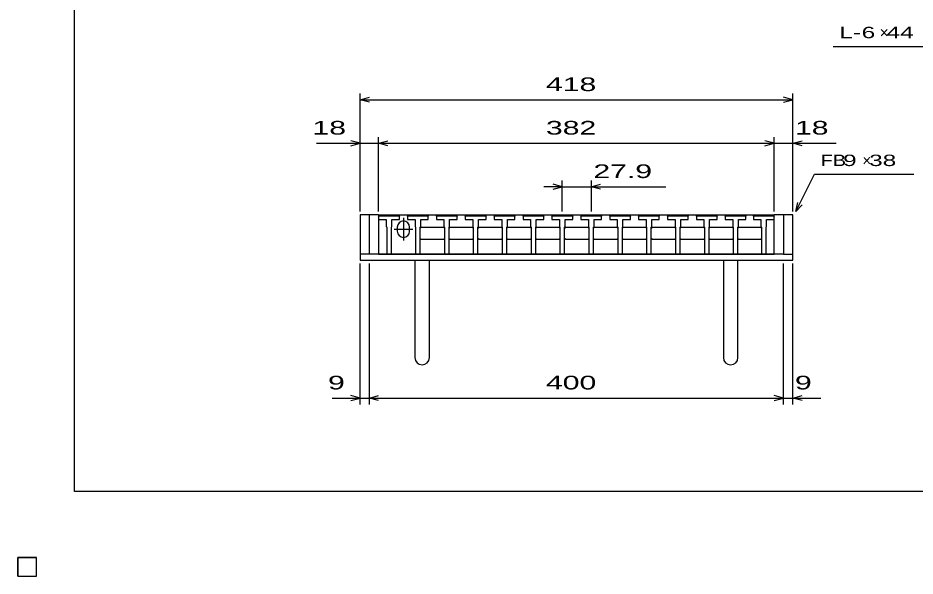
# Model space of a CAD drawing. Units: millimetres, scale not verified. Extents: x -1092 to 1039, y -770 to 632.
# Drawn here: x -1092 to -225, y -770 to -230 of the extents above; entities that cross this region are included whole.
import ezdxf
from ezdxf.enums import TextEntityAlignment as Align

# ---------------------------------------------------------------- set-up
doc = ezdxf.new("R2010")
doc.units = ezdxf.units.MM
doc.header["$LTSCALE"] = 6
for name, color, linetype, lineweight in [('0_2', 150, 'Continuous', 25), ('16', 3, 'Continuous', 25), ('19', 6, 'Continuous', 25), ('22', 4, 'Continuous', 25)]:
    doc.layers.add(name, color=color, linetype=linetype, lineweight=lineweight)
doc.styles.add('ベクトル', font='')
doc.styles.get('ベクトル').set_extended_font_data('ベクトル')

msp = doc.modelspace()

# ---------------------------------------------------------------- linework, layer by layer
at = {"layer": '0_2'}
for p, q in [((-1037.4, -687.9), (-1037.4, 632.1)), ((1038.6, -687.9), (-1037.4, -687.9))]:
    msp.add_line(p, q, dxfattribs=at)
at = {"layer": '16'}
for p, q in [((-743.6, -421.9), (-743.1, -420.4)), ((-743.6, -420.4), (-361.6, -420.4)), ((-743.6, -420.4), (-743.6, -458.4)), ((-743.6, -421.9), (-743.6, -424.9)), ((-723.6, -421.9), (-743.6, -421.9)), ((-743.1, -420.4), (-740.2, -420.4)), ((-740.2, -420.4), (-739.7, -421.9)), ((-735.55, -421.9), (-735.05, -420.4)), ((-735.05, -420.4), (-732.15, -420.4)), ((-732.15, -420.4), (-731.65, -421.9)), ((-727.5, -421.9), (-727, -420.4)), ((-727, -420.4), (-724.1, -420.4)), ((-724.1, -420.4), (-723.6, -421.9)), ((-723.6, -424.9), (-723.6, -421.9)), ((-719.65, -423.4), (-719.65, -445.4)), ((-715.7, -421.9), (-715.2, -420.4)), ((-715.7, -421.9), (-715.7, -424.9)), ((-695.7, -421.9), (-715.7, -421.9)), ((-715.2, -420.4), (-712.3, -420.4)), ((-712.3, -420.4), (-711.8, -421.9)), ((-707.65, -421.9), (-707.15, -420.4)), ((-707.15, -420.4), (-704.25, -420.4)), ((-704.25, -420.4), (-703.75, -421.9)), ((-699.6, -421.9), (-699.1, -420.4)), ((-699.1, -420.4), (-696.2, -420.4)), ((-696.2, -420.4), (-695.7, -421.9)), ((-695.7, -424.9), (-695.7, -421.9)), ((-687.8, -421.9), (-687.3, -420.4)), ((-687.8, -421.9), (-687.8, -424.9)), ((-667.8, -421.9), (-687.8, -421.9)), ((-687.3, -420.4), (-684.4, -420.4)), ((-684.4, -420.4), (-683.9, -421.9)), ((-679.75, -421.9), (-679.25, -420.4)), ((-679.25, -420.4), (-676.35, -420.4)), ((-676.35, -420.4), (-675.85, -421.9)), ((-671.7, -421.9), (-671.2, -420.4)), ((-671.2, -420.4), (-668.3, -420.4)), ((-668.3, -420.4), (-667.8, -421.9)), ((-667.8, -424.9), (-667.8, -421.9)), ((-659.9, -421.9), (-659.4, -420.4)), ((-659.9, -421.9), (-659.9, -424.9)), ((-639.9, -421.9), (-659.9, -421.9)), ((-659.4, -420.4), (-656.5, -420.4)), ((-656.5, -420.4), (-656, -421.9)), ((-651.85, -421.9), (-651.35, -420.4)), ((-651.35, -420.4), (-648.45, -420.4)), ((-648.45, -420.4), (-647.95, -421.9)), ((-643.8, -421.9), (-643.3, -420.4)), ((-643.3, -420.4), (-640.4, -420.4)), ((-640.4, -420.4), (-639.9, -421.9)), ((-639.9, -424.9), (-639.9, -421.9)), ((-632, -421.9), (-631.5, -420.4)), ((-632, -421.9), (-632, -424.9)), ((-612, -421.9), (-632, -421.9)), ((-631.5, -420.4), (-628.6, -420.4)), ((-628.6, -420.4), (-628.1, -421.9)), ((-623.95, -421.9), (-623.45, -420.4)), ((-623.45, -420.4), (-620.55, -420.4)), ((-620.55, -420.4), (-620.05, -421.9)), ((-615.9, -421.9), (-615.4, -420.4)), ((-615.4, -420.4), (-612.5, -420.4)), ((-612.5, -420.4), (-612, -421.9)), ((-612, -424.9), (-612, -421.9)), ((-604.1, -421.9), (-603.6, -420.4)), ((-604.1, -421.9), (-604.1, -424.9)), ((-584.1, -421.9), (-604.1, -421.9)), ((-603.6, -420.4), (-600.7, -420.4)), ((-600.7, -420.4), (-600.2, -421.9)), ((-596.05, -421.9), (-595.55, -420.4)), ((-595.55, -420.4), (-592.65, -420.4)), ((-592.65, -420.4), (-592.15, -421.9)), ((-588, -421.9), (-587.5, -420.4)), ((-587.5, -420.4), (-584.6, -420.4)), ((-584.6, -420.4), (-584.1, -421.9)), ((-584.1, -424.9), (-584.1, -421.9)), ((-576.2, -421.9), (-575.7, -420.4)), ((-576.2, -421.9), (-576.2, -424.9)), ((-556.2, -421.9), (-576.2, -421.9)), ((-575.7, -420.4), (-572.8, -420.4)), ((-572.8, -420.4), (-572.3, -421.9)), ((-568.15, -421.9), (-567.65, -420.4)), ((-567.65, -420.4), (-564.75, -420.4)), ((-564.75, -420.4), (-564.25, -421.9)), ((-560.1, -421.9), (-559.6, -420.4)), ((-559.6, -420.4), (-556.7, -420.4)), ((-556.7, -420.4), (-556.2, -421.9)), ((-556.2, -424.9), (-556.2, -421.9)), ((-548.3, -421.9), (-547.8, -420.4)), ((-548.3, -421.9), (-548.3, -424.9)), ((-528.3, -421.9), (-548.3, -421.9)), ((-547.8, -420.4), (-544.9, -420.4)), ((-544.9, -420.4), (-544.4, -421.9)), ((-540.25, -421.9), (-539.75, -420.4)), ((-539.75, -420.4), (-536.85, -420.4)), ((-536.85, -420.4), (-536.35, -421.9)), ((-532.2, -421.9), (-531.7, -420.4)), ((-531.7, -420.4), (-528.8, -420.4)), ((-528.8, -420.4), (-528.3, -421.9)), ((-528.3, -424.9), (-528.3, -421.9)), ((-520.4, -421.9), (-519.9, -420.4)), ((-520.4, -421.9), (-520.4, -424.9)), ((-500.4, -421.9), (-520.4, -421.9)), ((-519.9, -420.4), (-517, -420.4)), ((-517, -420.4), (-516.5, -421.9)), ((-512.35, -421.9), (-511.85, -420.4)), ((-511.85, -420.4), (-508.95, -420.4)), ((-508.95, -420.4), (-508.45, -421.9)), ((-504.3, -421.9), (-503.8, -420.4)), ((-503.8, -420.4), (-500.9, -420.4)), ((-500.9, -420.4), (-500.4, -421.9)), ((-500.4, -424.9), (-500.4, -421.9)), ((-492.5, -421.9), (-492, -420.4)), ((-492.5, -421.9), (-492.5, -424.9)), ((-472.5, -421.9), (-492.5, -421.9)), ((-492, -420.4), (-489.1, -420.4)), ((-489.1, -420.4), (-488.6, -421.9)), ((-484.45, -421.9), (-483.95, -420.4)), ((-483.95, -420.4), (-481.05, -420.4)), ((-481.05, -420.4), (-480.55, -421.9)), ((-476.4, -421.9), (-475.9, -420.4)), ((-475.9, -420.4), (-473, -420.4)), ((-473, -420.4), (-472.5, -421.9)), ((-472.5, -424.9), (-472.5, -421.9)), ((-464.6, -421.9), (-464.1, -420.4)), ((-464.6, -421.9), (-464.6, -424.9)), ((-444.6, -421.9), (-464.6, -421.9)), ((-464.1, -420.4), (-461.2, -420.4)), ((-461.2, -420.4), (-460.7, -421.9)), ((-456.55, -421.9), (-456.05, -420.4)), ((-456.05, -420.4), (-453.15, -420.4)), ((-453.15, -420.4), (-452.65, -421.9)), ((-448.5, -421.9), (-448, -420.4)), ((-448, -420.4), (-445.1, -420.4)), ((-445.1, -420.4), (-444.6, -421.9)), ((-444.6, -424.9), (-444.6, -421.9)), ((-436.7, -421.9), (-436.2, -420.4)), ((-436.7, -421.9), (-436.7, -424.9)), ((-416.7, -421.9), (-436.7, -421.9)), ((-436.2, -420.4), (-433.3, -420.4)), ((-433.3, -420.4), (-432.8, -421.9)), ((-428.65, -421.9), (-428.15, -420.4)), ((-428.15, -420.4), (-425.25, -420.4)), ((-425.25, -420.4), (-424.75, -421.9)), ((-420.6, -421.9), (-420.1, -420.4)), ((-420.1, -420.4), (-417.2, -420.4)), ((-417.2, -420.4), (-416.7, -421.9)), ((-416.7, -424.9), (-416.7, -421.9)), ((-408.8, -421.9), (-408.3, -420.4)), ((-408.8, -421.9), (-408.8, -424.9)), ((-388.8, -421.9), (-408.8, -421.9)), ((-408.3, -420.4), (-405.4, -420.4)), ((-405.4, -420.4), (-404.9, -421.9)), ((-400.75, -421.9), (-400.25, -420.4)), ((-400.25, -420.4), (-397.35, -420.4)), ((-397.35, -420.4), (-396.85, -421.9)), ((-392.7, -421.9), (-392.2, -420.4)), ((-392.2, -420.4), (-389.3, -420.4)), ((-389.3, -420.4), (-388.8, -421.9)), ((-388.8, -424.9), (-388.8, -421.9)), ((-381.6, -421.9), (-381.1, -420.4)), ((-381.6, -421.9), (-381.6, -424.9)), ((-361.6, -421.9), (-381.6, -421.9)), ((-381.1, -420.4), (-378.2, -420.4)), ((-378.2, -420.4), (-377.7, -421.9)), ((-373.55, -421.9), (-373.05, -420.4)), ((-373.05, -420.4), (-370.15, -420.4)), ((-370.15, -420.4), (-369.65, -421.9)), ((-365.5, -421.9), (-365, -420.4)), ((-365, -420.4), (-362.1, -420.4)), ((-362.1, -420.4), (-361.6, -421.9)), ((-361.6, -458.4), (-361.6, -420.4)), ((-361.6, -424.9), (-361.6, -421.9)), ((-743.6, -424.9), (-736.35, -424.9)), ((-736.35, -424.9), (-736.35, -431.9)), ((-736.35, -431.9), (-735.85, -432.4)), ((-735.85, -432.4), (-735.85, -458.4)), ((-731.35, -432.4), (-730.85, -431.9)), ((-731.35, -458.4), (-731.35, -432.4)), ((-730.85, -431.9), (-730.85, -424.9)), ((-730.85, -424.9), (-723.6, -424.9)), ((-725.65, -432.4), (-725.65, -436.4)), ((-715.7, -424.9), (-708.45, -424.9)), ((-713.65, -436.4), (-713.65, -432.4)), ((-708.45, -424.9), (-708.45, -431.9)), ((-708.45, -431.9), (-707.95, -432.4)), ((-707.95, -432.4), (-707.95, -458.4)), ((-703.45, -432.4), (-702.95, -431.9)), ((-703.45, -458.4), (-703.45, -432.4)), ((-703.45, -433.4), (-702.45, -432.4)), ((-702.95, -431.9), (-702.95, -424.9)), ((-702.95, -424.9), (-695.7, -424.9)), ((-702.45, -432.4), (-681.05, -432.4)), ((-687.8, -424.9), (-680.55, -424.9)), ((-681.05, -432.4), (-680.05, -433.4)), ((-680.55, -424.9), (-680.55, -431.9)), ((-680.55, -431.9), (-680.05, -432.4)), ((-680.05, -432.4), (-680.05, -458.4)), ((-675.55, -432.4), (-675.05, -431.9)), ((-675.55, -458.4), (-675.55, -432.4)), ((-675.55, -433.4), (-674.55, -432.4)), ((-675.05, -431.9), (-675.05, -424.9)), ((-675.05, -424.9), (-667.8, -424.9)), ((-674.55, -432.4), (-653.15, -432.4)), ((-659.9, -424.9), (-652.65, -424.9)), ((-653.15, -432.4), (-652.15, -433.4)), ((-652.65, -424.9), (-652.65, -431.9)), ((-652.65, -431.9), (-652.15, -432.4)), ((-652.15, -432.4), (-652.15, -458.4)), ((-647.65, -432.4), (-647.15, -431.9)), ((-647.65, -458.4), (-647.65, -432.4)), ((-647.65, -433.4), (-646.65, -432.4)), ((-647.15, -431.9), (-647.15, -424.9)), ((-647.15, -424.9), (-639.9, -424.9)), ((-646.65, -432.4), (-625.25, -432.4)), ((-632, -424.9), (-624.75, -424.9)), ((-625.25, -432.4), (-624.25, -433.4)), ((-624.75, -424.9), (-624.75, -431.9)), ((-624.75, -431.9), (-624.25, -432.4)), ((-624.25, -432.4), (-624.25, -458.4)), ((-619.75, -432.4), (-619.25, -431.9)), ((-619.75, -458.4), (-619.75, -432.4)), ((-619.75, -433.4), (-618.75, -432.4)), ((-619.25, -431.9), (-619.25, -424.9)), ((-619.25, -424.9), (-612, -424.9)), ((-618.75, -432.4), (-597.35, -432.4)), ((-604.1, -424.9), (-596.85, -424.9)), ((-597.35, -432.4), (-596.35, -433.4)), ((-596.85, -424.9), (-596.85, -431.9)), ((-596.85, -431.9), (-596.35, -432.4)), ((-596.35, -432.4), (-596.35, -458.4)), ((-591.85, -432.4), (-591.35, -431.9)), ((-591.85, -458.4), (-591.85, -432.4)), ((-591.85, -433.4), (-590.85, -432.4)), ((-591.35, -431.9), (-591.35, -424.9)), ((-591.35, -424.9), (-584.1, -424.9)), ((-590.85, -432.4), (-569.45, -432.4)), ((-576.2, -424.9), (-568.95, -424.9)), ((-569.45, -432.4), (-568.45, -433.4)), ((-568.95, -424.9), (-568.95, -431.9)), ((-568.95, -431.9), (-568.45, -432.4)), ((-568.45, -432.4), (-568.45, -458.4)), ((-563.95, -432.4), (-563.45, -431.9)), ((-563.95, -458.4), (-563.95, -432.4)), ((-563.95, -433.4), (-562.95, -432.4)), ((-563.45, -431.9), (-563.45, -424.9)), ((-563.45, -424.9), (-556.2, -424.9)), ((-562.95, -432.4), (-541.55, -432.4)), ((-548.3, -424.9), (-541.05, -424.9)), ((-541.55, -432.4), (-540.55, -433.4)), ((-541.05, -424.9), (-541.05, -431.9)), ((-541.05, -431.9), (-540.55, -432.4)), ((-540.55, -432.4), (-540.55, -458.4)), ((-536.05, -432.4), (-535.55, -431.9)), ((-536.05, -458.4), (-536.05, -432.4)), ((-536.05, -433.4), (-535.05, -432.4)), ((-535.55, -431.9), (-535.55, -424.9)), ((-535.55, -424.9), (-528.3, -424.9)), ((-535.05, -432.4), (-513.65, -432.4)), ((-520.4, -424.9), (-513.15, -424.9)), ((-513.65, -432.4), (-512.65, -433.4)), ((-513.15, -424.9), (-513.15, -431.9)), ((-513.15, -431.9), (-512.65, -432.4)), ((-512.65, -432.4), (-512.65, -458.4)), ((-508.15, -432.4), (-507.65, -431.9)), ((-508.15, -458.4), (-508.15, -432.4)), ((-508.15, -433.4), (-507.15, -432.4)), ((-507.65, -431.9), (-507.65, -424.9)), ((-507.65, -424.9), (-500.4, -424.9)), ((-507.15, -432.4), (-485.75, -432.4)), ((-492.5, -424.9), (-485.25, -424.9)), ((-485.75, -432.4), (-484.75, -433.4)), ((-485.25, -424.9), (-485.25, -431.9)), ((-485.25, -431.9), (-484.75, -432.4)), ((-484.75, -432.4), (-484.75, -458.4)), ((-480.25, -432.4), (-479.75, -431.9)), ((-480.25, -458.4), (-480.25, -432.4)), ((-480.25, -433.4), (-479.25, -432.4)), ((-479.75, -431.9), (-479.75, -424.9)), ((-479.75, -424.9), (-472.5, -424.9)), ((-479.25, -432.4), (-457.85, -432.4)), ((-464.6, -424.9), (-457.35, -424.9)), ((-457.85, -432.4), (-456.85, -433.4)), ((-457.35, -424.9), (-457.35, -431.9)), ((-457.35, -431.9), (-456.85, -432.4)), ((-456.85, -432.4), (-456.85, -458.4)), ((-452.35, -432.4), (-451.85, -431.9)), ((-452.35, -458.4), (-452.35, -432.4)), ((-452.35, -433.4), (-451.35, -432.4)), ((-451.85, -431.9), (-451.85, -424.9)), ((-451.85, -424.9), (-444.6, -424.9)), ((-451.35, -432.4), (-429.95, -432.4)), ((-436.7, -424.9), (-429.45, -424.9)), ((-429.95, -432.4), (-428.95, -433.4)), ((-429.45, -424.9), (-429.45, -431.9)), ((-429.45, -431.9), (-428.95, -432.4)), ((-428.95, -432.4), (-428.95, -458.4)), ((-424.45, -432.4), (-423.95, -431.9)), ((-424.45, -458.4), (-424.45, -432.4)), ((-424.45, -433.4), (-423.45, -432.4)), ((-423.95, -431.9), (-423.95, -424.9)), ((-423.95, -424.9), (-416.7, -424.9)), ((-423.45, -432.4), (-402.05, -432.4)), ((-408.8, -424.9), (-401.55, -424.9)), ((-402.05, -432.4), (-401.05, -433.4)), ((-401.55, -424.9), (-401.55, -431.9)), ((-401.55, -431.9), (-401.05, -432.4)), ((-401.05, -432.4), (-401.05, -458.4)), ((-396.55, -432.4), (-396.05, -431.9)), ((-396.55, -458.4), (-396.55, -432.4)), ((-396.55, -433.4), (-395.55, -432.4)), ((-396.05, -431.9), (-396.05, -424.9)), ((-396.05, -424.9), (-388.8, -424.9)), ((-395.55, -432.4), (-374.85, -432.4)), ((-381.6, -424.9), (-374.35, -424.9)), ((-374.85, -432.4), (-373.85, -433.4)), ((-374.35, -424.9), (-374.35, -431.9)), ((-374.35, -431.9), (-373.85, -432.4)), ((-373.85, -432.4), (-373.85, -458.4)), ((-369.35, -432.4), (-368.85, -431.9)), ((-369.35, -458.4), (-369.35, -432.4)), ((-368.85, -431.9), (-368.85, -424.9)), ((-368.85, -424.9), (-361.6, -424.9)), ((-728.65, -434.4), (-710.65, -434.4)), ((-702.45, -444.4), (-703.45, -443.4)), ((-681.05, -444.4), (-702.45, -444.4)), ((-680.05, -443.4), (-681.05, -444.4)), ((-674.55, -444.4), (-675.55, -443.4)), ((-653.15, -444.4), (-674.55, -444.4)), ((-652.15, -443.4), (-653.15, -444.4)), ((-646.65, -444.4), (-647.65, -443.4)), ((-625.25, -444.4), (-646.65, -444.4)), ((-624.25, -443.4), (-625.25, -444.4)), ((-618.75, -444.4), (-619.75, -443.4)), ((-597.35, -444.4), (-618.75, -444.4)), ((-596.35, -443.4), (-597.35, -444.4)), ((-590.85, -444.4), (-591.85, -443.4)), ((-569.45, -444.4), (-590.85, -444.4)), ((-568.45, -443.4), (-569.45, -444.4)), ((-562.95, -444.4), (-563.95, -443.4)), ((-541.55, -444.4), (-562.95, -444.4)), ((-540.55, -443.4), (-541.55, -444.4)), ((-535.05, -444.4), (-536.05, -443.4)), ((-513.65, -444.4), (-535.05, -444.4)), ((-512.65, -443.4), (-513.65, -444.4)), ((-507.15, -444.4), (-508.15, -443.4)), ((-485.75, -444.4), (-507.15, -444.4)), ((-484.75, -443.4), (-485.75, -444.4)), ((-479.25, -444.4), (-480.25, -443.4)), ((-457.85, -444.4), (-479.25, -444.4)), ((-456.85, -443.4), (-457.85, -444.4)), ((-451.35, -444.4), (-452.35, -443.4)), ((-429.95, -444.4), (-451.35, -444.4)), ((-428.95, -443.4), (-429.95, -444.4)), ((-423.45, -444.4), (-424.45, -443.4)), ((-402.05, -444.4), (-423.45, -444.4)), ((-401.05, -443.4), (-402.05, -444.4)), ((-395.55, -444.4), (-396.55, -443.4)), ((-374.85, -444.4), (-395.55, -444.4)), ((-373.85, -443.4), (-374.85, -444.4)), ((-743.6, -458.4), (-361.6, -458.4)), ((-735.85, -458.4), (-731.35, -458.4)), ((-707.95, -458.4), (-703.45, -458.4)), ((-680.05, -458.4), (-675.55, -458.4)), ((-652.15, -458.4), (-647.65, -458.4)), ((-624.25, -458.4), (-619.75, -458.4)), ((-596.35, -458.4), (-591.85, -458.4)), ((-568.45, -458.4), (-563.95, -458.4)), ((-540.55, -458.4), (-536.05, -458.4)), ((-512.65, -458.4), (-508.15, -458.4)), ((-484.75, -458.4), (-480.25, -458.4)), ((-456.85, -458.4), (-452.35, -458.4)), ((-428.95, -458.4), (-424.45, -458.4)), ((-401.05, -458.4), (-396.55, -458.4)), ((-373.85, -458.4), (-369.35, -458.4)), ((-1092, -751.5), (-1074, -751.5)), ((-1092, -769.5), (-1092, -751.5)), ((-1092, -751.5), (-1074, -751.5)), ((-1092, -769.5), (-1092, -751.5)), ((-1092, -751.5), (-1074, -751.5)), ((-1092, -769.5), (-1092, -751.5)), ((-1092, -751.5), (-1074, -751.5)), ((-1092, -769.5), (-1092, -751.5)), ((-1092, -751.5), (-1074, -751.5)), ((-1092, -769.5), (-1092, -751.5)), ((-1074, -769.5), (-1074, -751.5)), ((-1074, -769.5), (-1074, -751.5)), ((-1074, -769.5), (-1074, -751.5)), ((-1074, -769.5), (-1074, -751.5)), ((-1074, -769.5), (-1074, -751.5)), ((-1092, -769.5), (-1074, -769.5)), ((-1092, -769.5), (-1074, -769.5)), ((-1092, -769.5), (-1074, -769.5)), ((-1092, -769.5), (-1074, -769.5)), ((-1092, -769.5), (-1074, -769.5))]:
    msp.add_line(p, q, dxfattribs=at)
for centre, start, end in [((-719.65, -432.4), 0, 180), ((-719.65, -436.4), 180, 0)]:
    msp.add_arc(centre, 6, start, end, dxfattribs=at)
at = {"layer": '19'}
for p, q in [((-743.6, -420.4), (-761.6, -420.4)), ((-761.6, -420.4), (-761.6, -464.4)), ((-752.6, -458.4), (-752.6, -420.4)), ((-343.6, -420.4), (-361.6, -420.4)), ((-352.6, -420.4), (-352.6, -458.4)), ((-343.6, -464.4), (-343.6, -420.4)), ((-752.6, -458.4), (-761.6, -458.4)), ((-352.6, -458.4), (-752.6, -458.4)), ((-352.6, -458.4), (-343.6, -458.4)), ((-761.6, -464.4), (-343.6, -464.4)), ((-708.6, -464.4), (-708.6, -558.4)), ((-694.6, -558.4), (-694.6, -464.4)), ((-410.6, -464.4), (-410.6, -558.4)), ((-396.6, -558.4), (-396.6, -464.4))]:
    msp.add_line(p, q, dxfattribs=at)
for centre in [(-701.6, -558.4), (-403.6, -558.4)]:
    msp.add_arc(centre, 7, 180, 0, dxfattribs=at)
at = {"layer": '22'}
for p, q in [((-304.6, -257.9), (-184.6, -257.9)), ((-761.6, -417.4), (-761.6, -303.4)), ((-761.6, -309.4), (-752.6, -307)), ((-752.6, -311.8), (-761.6, -309.4)), ((-761.6, -309.4), (-343.6, -309.4)), ((-343.6, -309.4), (-352.6, -307)), ((-352.6, -311.8), (-343.6, -309.4)), ((-343.6, -417.4), (-343.6, -303.4)), ((-761.6, -417.4), (-761.6, -345.4)), ((-743.6, -417.4), (-743.6, -345.4)), ((-361.6, -417.4), (-361.6, -345.4)), ((-343.6, -417.4), (-343.6, -345.4)), ((-803.6, -351.4), (-761.6, -351.4)), ((-761.6, -351.4), (-770.6, -349)), ((-770.6, -353.8), (-761.6, -351.4)), ((-761.6, -351.4), (-743.6, -351.4)), ((-743.6, -351.4), (-734.6, -349)), ((-734.6, -353.8), (-743.6, -351.4)), ((-743.6, -351.4), (-361.6, -351.4)), ((-361.6, -351.4), (-370.6, -349)), ((-370.6, -353.8), (-361.6, -351.4)), ((-361.6, -351.4), (-343.6, -351.4)), ((-343.6, -351.4), (-334.6, -349)), ((-334.6, -353.8), (-343.6, -351.4)), ((-343.6, -351.4), (-301.6, -351.4)), ((-566.2, -417.4), (-566.2, -387.4)), ((-538.3, -387.4), (-538.3, -417.4)), ((-340.6, -417.4), (-322.6, -381.4)), ((-322.6, -381.4), (-226.6, -381.4)), ((-566.2, -393.4), (-584.2, -393.4)), ((-566.2, -393.4), (-575.2, -391)), ((-575.2, -395.8), (-566.2, -393.4)), ((-566.2, -393.4), (-538.3, -393.4)), ((-538.3, -393.4), (-529.3, -391)), ((-529.3, -395.8), (-538.3, -393.4)), ((-538.3, -393.4), (-466.3, -393.4)), ((-340.6, -417.4), (-338.8, -408.64)), ((-340.6, -417.4), (-334.6, -410.8)), ((-761.6, -603.6), (-761.6, -467.4)), ((-752.6, -603.6), (-752.6, -467.4)), ((-352.6, -603.6), (-352.6, -467.4)), ((-343.6, -603.6), (-343.6, -467.4)), ((-788.6, -597.6), (-761.6, -597.6)), ((-761.6, -597.6), (-770.6, -595.2)), ((-770.6, -600), (-761.6, -597.6)), ((-761.6, -597.6), (-752.6, -597.6)), ((-752.6, -597.6), (-743.6, -595.2)), ((-743.6, -600), (-752.6, -597.6)), ((-752.6, -597.6), (-352.6, -597.6)), ((-352.6, -597.6), (-361.6, -595.2)), ((-361.6, -600), (-352.6, -597.6)), ((-352.6, -597.6), (-343.6, -597.6)), ((-343.6, -597.6), (-334.6, -595.2)), ((-334.6, -600), (-343.6, -597.6)), ((-343.6, -597.6), (-316.6, -597.6))]:
    msp.add_line(p, q, dxfattribs=at)
at = {"layer": '22', "color": 2}
for p, q in [((-1074, -751.5), (-1092, -751.5)), ((-1092, -751.5), (-1092, -769.5)), ((-1074, -751.5), (-1092, -751.5)), ((-1092, -751.5), (-1092, -769.5)), ((-1074, -751.5), (-1092, -751.5)), ((-1092, -751.5), (-1092, -769.5)), ((-1074, -769.5), (-1074, -751.5)), ((-1074, -769.5), (-1074, -751.5)), ((-1074, -769.5), (-1074, -751.5)), ((-1092, -769.5), (-1074, -769.5)), ((-1092, -769.5), (-1074, -769.5)), ((-1092, -769.5), (-1074, -769.5))]:
    msp.add_line(p, q, dxfattribs=at)

# ---------------------------------------------------------------- texts
at = {"layer": '22', "color": 2, "style": 'ベクトル'}
for s, height, width, p in [('L-', 11, 1.6, (-298.6, -244.4)), (' 6 ', 11, 1.6, (-283.6, -244.4)), (' 44 ', 11, 1.6, (-259.6, -244.4)), (' 418 ', 13.2, 1.65, (-590.1, -294.4)), (' 18 ', 13.2, 1.65, (-815.6, -336.4)), (' 382 ', 13.2, 1.65, (-590.1, -336.4)), (' 18 ', 13.2, 1.65, (-349.6, -336.4)), ('FB', 11, 1.3, (-316.6, -367.9)), (' 9 ', 11, 1.6, (-301.6, -367.9)), (' 38 ', 11, 1.6, (-276.4, -367.9)), (' 27.9 ', 13.2, 1.65, (-544.3, -378.4)), (' 9 ', 13.2, 1.65, (-800.6, -582.6)), (' 400 ', 13.2, 1.65, (-590.1, -582.6)), (' 9 ', 13.2, 1.65, (-349.6, -582.6))]:
    msp.add_text(s, height=height, dxfattribs=dict(at, width=width)).set_placement(p, align=Align.MIDDLE_LEFT)
for p in [(-259.6, -244.4), (-276.4, -367.9)]:
    msp.add_text('×', height=11, dxfattribs=at).set_placement(p, align=Align.MIDDLE_LEFT)

doc.saveas('drawing.dxf')
